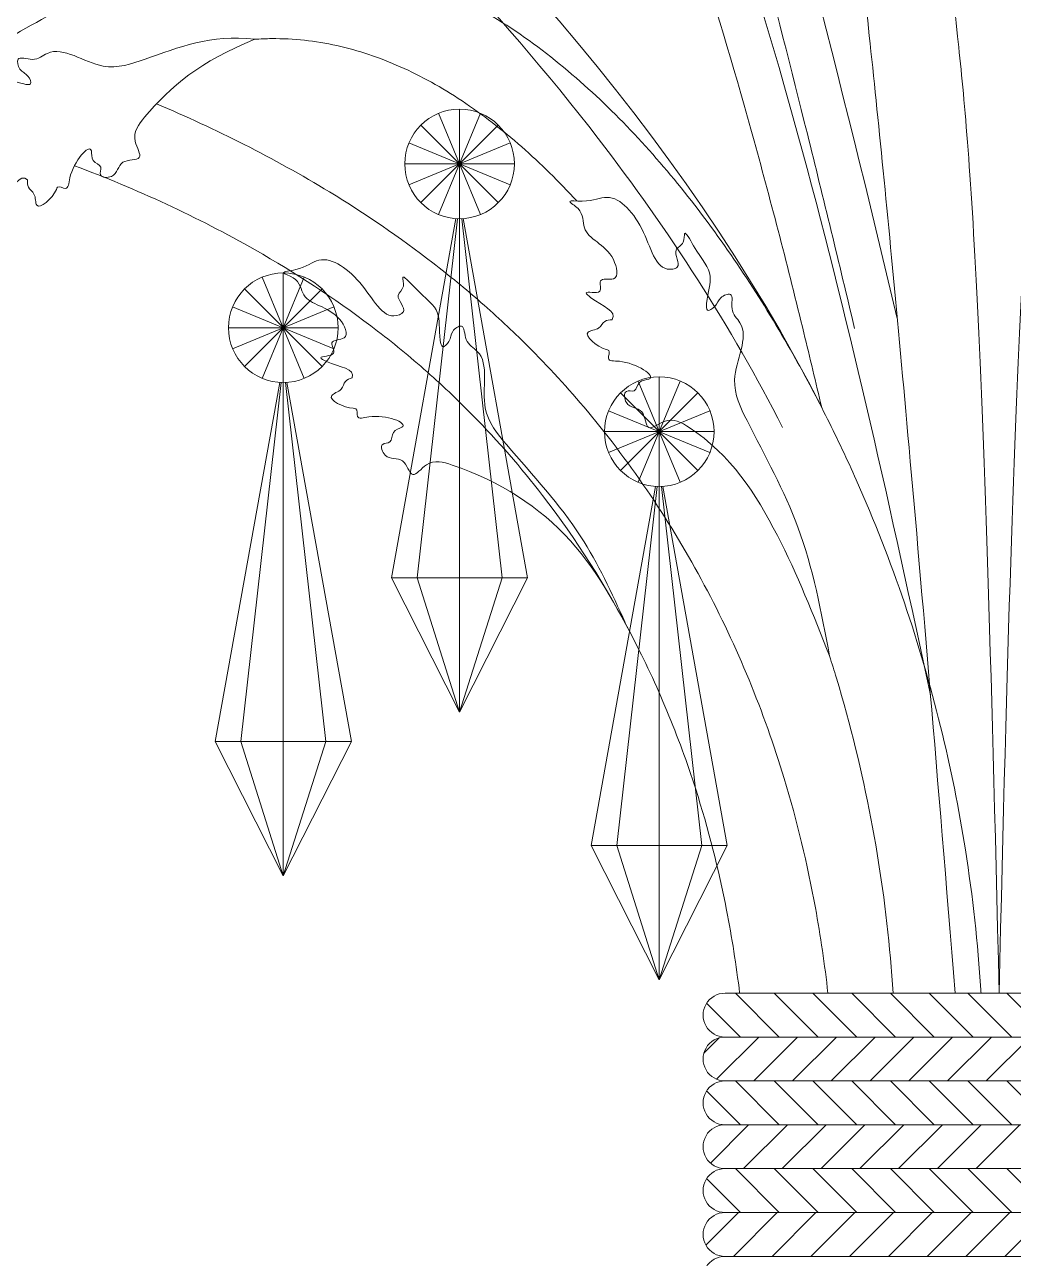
# Model space of a CAD drawing. Header units: inches. Extents: x 193287 to 241687, y 437648 to 550079.
# Drawn here: x 234413.7 to 234458.8, y 464684.5 to 464740.8 of the extents above; entities that cross this region are included whole.
import ezdxf

# ---------------------------------------------------------------- set-up
doc = ezdxf.new("R2010")
doc.units = ezdxf.units.IN
doc.header["$MEASUREMENT"] = 0
doc.linetypes.add('HIDDEN', pattern=[0.375, 0.25, -0.125])
doc.layers.add('CQ SPOT DETAIL DIMENSION', color=9, linetype='Continuous')
doc.layers.add('E-LITE-FIXT-NORM-CEILING', color=3, linetype='Continuous')
doc.layers.add('Glass', color=4, linetype='Continuous', lineweight=0)

# ---------------------------------------------------------------- blocks, each defined once
blk = doc.blocks.new('512')
at = {"layer": 'Glass', "color": 4, "lineweight": 0}
for p, q in [((34482.86290190172, 617.2642376616686), (34482.86290190172, 637.2642376616686)), ((34482.86290190172, 637.2642376616686), (34482.86290190172, 617.2642376616686)), ((34479.03606757807, 618.0254423365559), (34486.68973622537, 636.5030329867812)), ((34486.68973622537, 618.0254423365559), (34479.03606757806, 636.5030329867812)), ((34486.68973622537, 636.5030329867812), (34479.03606757807, 618.0254423365559)), ((34479.03606757807, 636.5030329867794), (34486.68973622537, 618.0254423365541)), ((34475.79183408985, 620.1931698498017), (34489.93396971358, 634.3353054735334)), ((34489.93396971358, 620.1931698498017), (34475.79183408985, 634.3353054735334)), ((34489.93396971359, 634.3353054735352), (34475.79183408985, 620.1931698498055)), ((34475.79183408985, 634.3353054735352), (34489.93396971358, 620.1931698498038)), ((34473.6241065766, 623.4374033380197), (34492.10169722683, 631.0910719853209)), ((34492.10169722683, 623.4374033380172), (34473.6241065766, 631.0910719853191)), ((34492.10169722683, 631.0910719853173), (34473.6241065766, 623.4374033380162)), ((34473.6241065766, 631.0910719853199), (34492.10169722683, 623.4374033380183)), ((34472.86290190172, 627.2642376616686), (34492.86290190172, 627.2642376616686)), ((34492.86290190172, 627.2642376616667), (34472.86290190172, 627.2642376616667)), ((34482.86290190162, 617.264237661765), (34482.86290190162, 527.264237661765)), ((34511.19220504395, 588.1435731837091), (34518.84587369127, 606.6211638339344)), ((34518.84587369125, 588.1435731837091), (34511.19220504395, 606.6211638339344)), ((34518.84587369127, 606.6211638339344), (34511.19220504395, 588.1435731837091)), ((34511.19220504395, 606.6211638339328), (34518.84587369125, 588.1435731837073)), ((34515.01903936759, 587.3823685088217), (34515.01903936759, 607.3823685088219)), ((34515.01903936759, 607.3823685088219), (34515.01903936759, 587.3823685088217)), ((34507.94797155573, 590.3113006969553), (34522.09010717947, 604.4534363206865)), ((34522.09010717947, 590.3113006969553), (34507.94797155574, 604.4534363206865)), ((34522.09010717947, 604.4534363206885), (34507.94797155574, 590.3113006969588)), ((34507.94797155574, 604.4534363206885), (34522.09010717947, 590.311300696957)), ((34505.78024404248, 593.5555341851731), (34524.25783469272, 601.2092028324741)), ((34524.25783469272, 593.5555341851705), (34505.78024404248, 601.2092028324722)), ((34524.25783469272, 601.2092028324705), (34505.78024404248, 593.5555341851696)), ((34505.78024404248, 601.2092028324732), (34524.25783469272, 593.5555341851713)), ((34505.01903936761, 597.3823685088217), (34525.01903936759, 597.3823685088217)), ((34525.01903936759, 597.38236850882), (34505.01903936761, 597.38236850882)), ((34442.61374013049, 569.1854776698193), (34450.2674087778, 587.6630683200448)), ((34450.26740877779, 569.1854776698193), (34442.61374013049, 587.6630683200448)), ((34450.2674087778, 587.6630683200448), (34442.61374013049, 569.1854776698193)), ((34442.61374013049, 587.6630683200427), (34450.26740877779, 569.1854776698173)), ((34446.44057445414, 568.4242729949319), (34446.44057445414, 588.4242729949319)), ((34446.44057445414, 588.4242729949319), (34446.44057445414, 568.4242729949319)), ((34515.0190393675, 587.3823685089183), (34515.0190393675, 497.3823685089183)), ((34439.36950664228, 571.3532051830653), (34453.51164226602, 585.4953408067968)), ((34453.51164226602, 571.3532051830653), (34439.36950664228, 585.4953408067968)), ((34453.51164226602, 585.4953408067983), (34439.36950664228, 571.3532051830688)), ((34439.36950664228, 585.4953408067983), (34453.51164226602, 571.3532051830671)), ((34437.20177912903, 574.5974386712833), (34455.67936977926, 582.2511073185842)), ((34455.67936977926, 574.5974386712805), (34437.20177912903, 582.2511073185824)), ((34455.67936977926, 582.2511073185806), (34437.20177912903, 574.5974386712796)), ((34437.20177912903, 582.2511073185832), (34455.67936977926, 574.5974386712817)), ((34436.44057445415, 578.4242729949319), (34456.44057445414, 578.4242729949319)), ((34456.44057445414, 578.4242729949299), (34436.44057445415, 578.4242729949299)), ((34446.44057445403, 568.4242729950282), (34446.44057445403, 478.4242729950283))]:
    blk.add_line(p, q, dxfattribs=at)
at = {"layer": 'Glass', "lineweight": 0}
for p, q in [((34334.43427590316, 476.0069884256791), (34384.43427590316, 476.0069884256791)), ((34375.04794267927, 468.0069884256726), (34383.04794267927, 476.0069884256764)), ((34382.11901049115, 468.0069884256798), (34390.11901049114, 476.0069884256764)), ((34434.43427590315, 476.0069884256791), (34384.43427590316, 476.0069884256791)), ((34389.19007830301, 468.0069884256798), (34397.19007830301, 476.0069884256835)), ((34396.26114611488, 468.0069884256726), (34404.26114611488, 476.0069884256764)), ((34403.33221392674, 468.0069884256764), (34411.33221392674, 476.0069884256764)), ((34410.40328173861, 468.0069884256764), (34418.4032817386, 476.0069884256835)), ((34417.47434955047, 468.0069884256726), (34425.47434955047, 476.0069884256764)), ((34424.54541736233, 468.0069884256764), (34432.54541736233, 476.0069884256764)), ((34431.61648517419, 468.0069884256764), (34437.79135149113, 474.1818547426145)), ((34334.43427590316, 468.006988425679), (34384.43427590316, 468.006988425679)), ((34384.43427590316, 468.006988425679), (34334.43427590316, 468.006988425679)), ((34386.77392368177, 460.0069884256726), (34378.77392368177, 468.006988425669)), ((34434.43427590315, 468.006988425679), (34384.43427590316, 468.006988425679)), ((34384.43427590316, 468.006988425679), (34434.43427590317, 468.006988425679)), ((34393.84499149364, 460.0069884256726), (34385.84499149364, 468.006988425669)), ((34400.9160593055, 460.0069884256726), (34392.9160593055, 468.006988425669)), ((34407.98712711736, 460.0069884256764), (34399.98712711737, 468.006988425669)), ((34415.05819492924, 460.0069884256797), (34407.05819492923, 468.006988425669)), ((34422.12926274109, 460.0069884256797), (34414.1292627411, 468.006988425669)), ((34429.20033055297, 460.0069884256764), (34421.20033055297, 468.006988425669)), ((34435.9663577841, 460.3120290064024), (34428.27139836483, 468.006988425669)), ((34438.29457766049, 465.0548769418846), (34435.48216441936, 467.8672901830021)), ((34384.43427590316, 460.0069884256789), (34334.43427590316, 460.0069884256789)), ((34334.43427590316, 460.0069884256789), (34384.43427590316, 460.0069884256789)), ((34375.04794267927, 452.0069884256725), (34383.04794267927, 460.0069884256764)), ((34382.11901049114, 452.0069884256764), (34390.11901049114, 460.0069884256764)), ((34384.43427590316, 460.0069884256789), (34434.43427590317, 460.0069884256789)), ((34434.43427590315, 460.0069884256789), (34384.43427590316, 460.0069884256789)), ((34389.190078303, 452.0069884256764), (34397.19007830301, 460.0069884256764)), ((34396.26114611488, 452.0069884256725), (34404.26114611488, 460.0069884256764)), ((34403.33221392673, 452.0069884256691), (34411.33221392673, 460.0069884256726)), ((34410.4032817386, 452.0069884256725), (34418.4032817386, 460.0069884256764)), ((34417.47434955047, 452.0069884256725), (34425.47434955047, 460.0069884256764)), ((34424.54541736233, 452.0069884256691), (34432.54541736233, 460.0069884256726)), ((34431.61648517419, 452.0069884256725), (34437.79135149113, 458.1818547426145)), ((34384.43427590316, 452.006988425679), (34334.43427590316, 452.006988425679)), ((34334.43427590316, 452.006988425679), (34384.43427590316, 452.006988425679)), ((34388.63178805804, 444.0069884256725), (34380.63178805804, 452.0069884256725)), ((34384.43427590316, 452.006988425679), (34434.43427590317, 452.006988425679)), ((34434.43427590315, 452.006988425679), (34384.43427590316, 452.006988425679)), ((34395.7028558699, 444.0069884256764), (34387.7028558699, 452.0069884256725)), ((34402.77392368177, 444.0069884256725), (34394.77392368177, 452.0069884256764)), ((34409.84499149364, 444.0069884256764), (34401.84499149364, 452.0069884256725)), ((34416.9160593055, 444.0069884256764), (34408.9160593055, 452.0069884256764)), ((34423.98712711736, 444.0069884256797), (34415.98712711736, 452.0069884256764)), ((34431.05819492922, 444.0069884256764), (34423.05819492923, 452.0069884256725)), ((34437.10608193633, 445.0301692304408), (34430.12926274109, 452.0069884256764)), ((34384.43427590316, 444.006988425679), (34334.43427590316, 444.006988425679)), ((34334.43427590316, 444.006988425679), (34384.43427590316, 444.006988425679)), ((34375.04794267927, 436.0069884256725), (34383.04794267927, 444.0069884256764)), ((34382.11901049115, 436.00698842568), (34390.11901049114, 444.0069884256764)), ((34384.43427590316, 444.006988425679), (34434.43427590317, 444.006988425679)), ((34434.43427590315, 444.006988425679), (34384.43427590316, 444.006988425679)), ((34389.19007830301, 436.00698842568), (34397.19007830301, 444.0069884256836)), ((34396.26114611488, 436.0069884256725), (34404.26114611488, 444.0069884256764)), ((34403.33221392674, 436.0069884256764), (34411.33221392674, 444.0069884256764)), ((34410.40328173861, 436.0069884256764), (34418.4032817386, 444.0069884256836)), ((34417.47434955047, 436.0069884256725), (34425.47434955047, 444.0069884256764)), ((34424.54541736233, 436.0069884256764), (34432.54541736233, 444.0069884256764)), ((34431.61648517419, 436.0069884256764), (34437.79135149113, 442.1818547426146)), ((34384.43427590316, 436.006988425679), (34334.43427590316, 436.006988425679)), ((34334.43427590316, 436.006988425679), (34384.43427590316, 436.006988425679)), ((34383.41858462244, 428.0069884256725), (34375.41858462244, 436.0069884256764)), ((34390.4896524343, 428.00698842568), (34382.48965243431, 436.0069884256725)), ((34384.43427590316, 436.006988425679), (34434.43427590317, 436.006988425679)), ((34434.43427590315, 436.006988425679), (34384.43427590316, 436.006988425679)), ((34397.56072024617, 428.0069884256725), (34389.56072024617, 436.0069884256725)), ((34404.63178805803, 428.0069884256725), (34396.63178805803, 436.0069884256764)), ((34411.70285586991, 428.0069884256764), (34403.7028558699, 436.0069884256725)), ((34418.77392368177, 428.0069884256764), (34410.77392368177, 436.0069884256725)), ((34425.84499149364, 428.00698842568), (34417.84499149364, 436.0069884256764)), ((34432.91605930549, 428.0069884256764), (34424.9160593055, 436.0069884256725)), ((34437.93047416191, 430.0636413811325), (34431.98712711736, 436.0069884256725)), ((34384.43427590316, 428.006988425679), (34334.43427590316, 428.006988425679)), ((34334.43427590316, 428.006988425679), (34384.43427590316, 428.006988425679)), ((34384.43427590316, 428.006988425679), (34434.43427590317, 428.006988425679)), ((34434.43427590315, 428.006988425679), (34384.43427590316, 428.006988425679))]:
    blk.add_line(p, q, dxfattribs=at)
at = {"layer": 'Glass', "color": 4, "lineweight": 0}
for points in [[(34482.86290190162, 527.264237661765), (34470.45010135965, 551.7835013765789), (34482.20602945867, 617.2858350543456)], [(34475.11289500017, 551.7835013765789), (34482.47570488277, 617.2717365499011)], [(34482.86290190162, 527.264237661765), (34495.27570244358, 551.7835013765789), (34483.51977434456, 617.2858350543456)], [(34490.61290880306, 551.7835013765789), (34483.25009892046, 617.2717365499011)], [(34515.0190393675, 497.3823685089183), (34502.60623882554, 521.9016322237321), (34514.36216692457, 587.4039659014989)], [(34507.26903246605, 521.9016322237321), (34514.63184234865, 587.3898673970542)], [(34515.0190393675, 497.3823685089183), (34527.43183990946, 521.9016322237321), (34515.67591181045, 587.4039659014989)], [(34522.76904626895, 521.9016322237321), (34515.40623638635, 587.3898673970542)], [(34446.44057445403, 478.4242729950283), (34434.02777391208, 502.9435367098422), (34445.7837020111, 568.4458703876089)], [(34438.69056755258, 502.9435367098422), (34446.05337743519, 568.4317718831644)], [(34446.44057445403, 478.4242729950283), (34458.85337499601, 502.9435367098422), (34447.09744689699, 568.4458703876089)], [(34454.19058135549, 502.9435367098422), (34446.82777147288, 568.4317718831644)], [(34482.86290190162, 551.7835013765789), (34470.45010135965, 551.7835013765789), (34475.11289500017, 551.7835013765789), (34482.86290190162, 527.264237661765)], [(34482.86290190162, 551.7835013765789), (34495.27570244358, 551.7835013765789), (34490.61290880306, 551.7835013765789), (34482.86290190162, 527.264237661765)], [(34515.0190393675, 521.9016322237321), (34502.60623882554, 521.9016322237321), (34507.26903246605, 521.9016322237321), (34515.0190393675, 497.3823685089183)], [(34515.0190393675, 521.9016322237321), (34527.43183990946, 521.9016322237321), (34522.76904626895, 521.9016322237321), (34515.0190393675, 497.3823685089183)], [(34446.44057445403, 502.9435367098422), (34434.02777391208, 502.9435367098422), (34438.69056755258, 502.9435367098422), (34446.44057445403, 478.4242729950283)], [(34446.44057445403, 502.9435367098422), (34458.85337499601, 502.9435367098422), (34454.19058135549, 502.9435367098422), (34446.44057445403, 478.4242729950283)]]:
    blk.add_lwpolyline(points, dxfattribs=at)
for centre in [(34482.86290190172, 627.2642376616686), (34515.01903936759, 597.3823685088217), (34446.44057445414, 578.4242729949319)]:
    blk.add_circle(centre, 10, dxfattribs=at)
at = {"layer": 'Glass', "lineweight": 0}
for centre in [(34434.43427590317, 472.006988425679), (34434.43427590317, 464.006988425679), (34434.43427590317, 456.0069884256789), (34434.43427590317, 448.006988425679), (34434.43427590317, 440.006988425679), (34434.43427590317, 432.006988425679), (34434.43427590317, 424.006988425679)]:
    blk.add_arc(centre, 4, 269.9999999997916, 90.00000000020843, dxfattribs=at)
for points, knots in [([(34403.00427340468, 599.0931664303325), (34423.74708242371, 685.948256468997), (34450.36226594991, 787.1368894900943), (34498.09732017864, 876.3415568627478), (34505.92151168259, 889.5111523289733)], [26.46081801202032, 26.46081801202032, 26.46081801202032, 26.46081801202032, 289.4205913356998, 336.2672017140671, 336.2672017140671, 336.2672017140671, 336.2672017140671]), ([(34410.7854490425, 597.2348592185499), (34413.61967655496, 609.102445983627), (34416.4865347384, 620.9438738757799), (34425.28695023074, 656.3305752358157), (34431.42053754426, 679.7382485564068), (34445.24073508627, 727.5323669024965), (34453.00741652951, 751.8676822200806), (34467.29529048272, 790.8208389226947), (34473.25872765707, 805.7840904272508), (34484.67081214701, 831.8038638578972), (34489.92889882077, 842.9781447261539), (34500.70772763549, 864.1754520287348), (34506.18835517889, 874.2240682183846), (34512.00416378572, 884.082012049169)], [26.46081801202035, 26.46081801202035, 26.46081801202035, 26.46081801202035, 62.43941219995435, 62.43941219995435, 134.3966005758223, 134.3966005758223, 211.5361608396237, 211.5361608396237, 260.9148296463263, 260.9148296463263, 299.0935090706694, 299.0935090706694, 334.6510501004488, 334.6510501004488, 334.6510501004488, 334.6510501004488]), ([(34334.04470370348, 853.3271426840938), (34335.45167614917, 850.7108823827119), (34336.81058136649, 848.0455386509165), (34339.48714412857, 842.5002913683737), (34340.79840326696, 839.6160042707498), (34343.29329776379, 833.7899204133329), (34344.47888965498, 830.8459330106116), (34347.86397732777, 821.9334548082518), (34349.89184659906, 815.8845243882788), (34356.23267941205, 794.7261413661008), (34359.58110894902, 779.2364570237248), (34364.99236697055, 748.2480717432773), (34367.05440240527, 732.7477317557012), (34369.29314254177, 715.0715794407142), (34369.62145924105, 712.4572832980703), (34370.27392072681, 707.2473489049571), (34370.59786463222, 704.6488896038701), (34371.56631923493, 696.8240339270241), (34372.20745675763, 691.5681225852112), (34374.14498837982, 675.2922613178642), (34375.45540037427, 663.7647002215681), (34379.05927854038, 629.7443074063212), (34381.48785164493, 604.7459957175706), (34384.43427590319, 476.0069884256791)], [383.4394034126029, 383.4394034126029, 383.4394034126029, 383.4394034126029, 391.5897419154758, 391.5897419154758, 400.1482204545708, 400.1482204545708, 408.7066989936658, 408.7066989936658, 425.823656071856, 425.823656071856, 467.839648628424, 467.839648628424, 509.8556411849921, 509.8556411849921, 517.2027953591813, 517.2027953591813, 524.5499495333705, 524.5499495333705, 539.2442578817488, 539.2442578817488, 568.6328745785053, 568.6328745785053, 614.7361696399307, 614.7361696399307, 614.7361696399307, 614.7361696399307]), ([(34434.82384810291, 853.3271426840938), (34433.41687565721, 850.7108823827119), (34432.05797043988, 848.0455386509165), (34429.3814076778, 842.5002913683737), (34428.07014853942, 839.6160042707498), (34425.5752540426, 833.7899204133329), (34424.3896621514, 830.8459330106116), (34421.0045744786, 821.9334548082518), (34418.9767052073, 815.8845243882788), (34412.63587239432, 794.7261413661008), (34409.28744285735, 779.2364570237248), (34403.87618483583, 748.2480717432773), (34401.8141494011, 732.7477317557012), (34399.5754092646, 715.0715794407142), (34399.24709256532, 712.4572832980703), (34398.59463107956, 707.2473489049571), (34398.27068717415, 704.6488896038701), (34397.30223257143, 696.8240339270241), (34396.66109504875, 691.5681225852112), (34394.72356342655, 675.2922613178642), (34393.41315143211, 663.7647002215681), (34389.80927326599, 629.7443074063223), (34387.38070016143, 604.7459957175706), (34384.43427590319, 476.0069884256791)], [383.4394034126029, 383.4394034126029, 383.4394034126029, 383.4394034126029, 391.5897419154758, 391.5897419154758, 400.1482204545708, 400.1482204545708, 408.7066989936658, 408.7066989936658, 425.823656071856, 425.823656071856, 467.839648628424, 467.839648628424, 509.8556411849921, 509.8556411849921, 517.2027953591813, 517.2027953591813, 524.5499495333705, 524.5499495333705, 539.2442578817488, 539.2442578817488, 568.6328745785053, 568.6328745785053, 614.7361696399305, 614.7361696399305, 614.7361696399305, 614.7361696399305]), ([(34453.22736028924, 853.3271426840938), (34452.42224450059, 851.9892787023064), (34451.62893092107, 850.6303346668836), (34448.79756169566, 845.6296915071234), (34446.83765957088, 841.8768704553461), (34442.51670417398, 832.8782390039659), (34440.2569352883, 827.5663295580717), (34436.12158335665, 816.6663463765598), (34434.24558267567, 811.0813880940103), (34428.26373674347, 791.1811104998068), (34425.02633164535, 776.3120965493326), (34419.75281539433, 746.1969308965507), (34417.71591041826, 730.9524231986612), (34415.43227327107, 712.9342532918399), (34415.05128205331, 709.8987621248178), (34414.29521386115, 703.8543460330219), (34413.9203762151, 700.840579767212), (34412.79983388574, 691.7466529777557), (34412.05810330458, 685.6139111985785), (34409.80347410436, 666.3786259392908), (34408.26093201288, 652.4377853667227), (34404.85700387267, 618.9844567855488), (34402.99573924646, 599.4724266650683), (34398.4614523789, 548.6923039817801), (34395.71789581375, 516.2951474657237), (34392.46037323469, 476.0069884256772)], [374.6839230207241, 374.6839230207241, 374.6839230207241, 374.6839230207241, 379.4464449813419, 379.4464449813419, 391.9701343549663, 391.9701343549663, 408.7866363103057, 408.7866363103057, 425.6031382656455, 425.6031382656455, 467.5937471446301, 467.5937471446301, 509.584356023615, 509.584356023615, 518.1336832669107, 518.1336832669107, 526.6830105102066, 526.6830105102066, 543.7816649967982, 543.7816649967982, 577.9789739699814, 577.9789739699814, 612.1762829431646, 612.1762829431646, 650.4770473921212, 650.4770473921212, 650.4770473921212, 650.4770473921212]), ([(34533.71131402175, 762.9789559693163), (34535.65239732631, 757.594922823936), (34544.29743358053, 751.869604080578), (34563.97302777239, 755.6669769346036), (34575.2439743302, 771.7497996200827), (34575.57622257312, 797.6815311168183), (34552.10813185614, 816.0064903834192), (34520.98948603348, 813.9843714171247), (34481.93711117951, 785.7003486828808), (34432.08036437368, 689.5303649608658), (34411.24625522033, 596.8026218980357), (34396.94947354423, 530.4268654986327)], [445.8472463346648, 445.8472463346648, 445.8472463346648, 445.8472463346648, 460.0936663669342, 474.3673383454505, 495.875307046183, 515.1046363875654, 545.5253694409239, 572.1865819206528, 603.8032632246454, 685.281331460773, 888.8940730016423, 888.8940730016423, 888.8940730016423, 888.8940730016423]), ([(34416.80543391143, 582.8257486486838), (34417.87232683314, 587.3782684426316), (34418.95667608686, 591.9239700835577), (34422.91703749194, 608.1786563827773), (34425.91363066955, 619.8434347290647), (34435.52510546515, 654.6319254246728), (34442.76181133289, 677.5490106775912), (34453.68084588389, 706.1857795456418), (34456.11439423746, 712.2771961098011), (34460.28844341116, 722.2206545927666), (34461.96250005197, 726.0958943212544), (34465.407301327, 733.7636999256281), (34467.18138848263, 737.5586528127524), (34472.71192074929, 748.7659263375052), (34476.67707778299, 755.9997123896927), (34485.43347698598, 769.6811116139908), (34490.22333788412, 776.1277378251442), (34497.76757748911, 784.493477916988), (34500.06802542765, 786.8506103940738), (34505.59428025288, 792.0418380496782), (34508.85098735754, 794.7672093503198), (34515.59196065813, 799.4929923720754), (34519.07303365084, 801.4918165189772), (34524.35834607695, 803.7313348571178), (34526.08435558349, 804.3442877361623), (34529.6030781961, 805.3403354808908), (34531.39167544316, 805.7227350228287), (34535.94600317956, 806.3713191120622), (34538.71899880867, 806.4645532423558), (34543.01985366402, 806.0911877781563), (34544.58316527793, 805.8430312783629), (34547.12999649311, 805.2383426236419), (34548.12608104933, 804.9488341857711), (34550.10952406087, 804.2608305181174), (34551.09409271883, 803.8633864493067), (34554.13706357509, 802.4549879490132), (34556.12278466438, 801.263774275354), (34559.68633835355, 798.5426631490635), (34561.26261749554, 797.0140236805846), (34563.55788951788, 794.1297289398891), (34564.39026051843, 792.8127074775247), (34565.26190983657, 790.9928098440158), (34565.46533704208, 790.5165675257588), (34565.87774850826, 789.4194638706331), (34566.07673146415, 788.7823854553253), (34566.41113839038, 787.4613378836711), (34566.54576952949, 786.7794567541494), (34566.84871102582, 784.6829631970758), (34566.91535798787, 783.216973043769), (34566.77348155884, 780.2402108237656), (34566.56493426576, 778.7299845044597), (34565.98047262662, 776.1665478280103), (34565.66442356171, 775.0975329995163), (34564.6885588474, 772.4389051973276), (34563.93386571919, 770.9158326934213), (34562.15417413645, 768.1816835174068), (34561.1315931639, 766.9706395892172), (34559.27876787455, 765.2978596285303), (34558.53156373299, 764.728305189411), (34557.08704577091, 763.8163284251559), (34556.41315418109, 763.4525555981128), (34554.95903448216, 762.7964281994482), (34554.18418986692, 762.5072677125563), (34552.24445079228, 761.929360689277), (34551.05894017241, 761.6988076524502), (34548.78547596029, 761.4929275457325), (34547.69922817226, 761.5182023078014), (34545.78464716328, 761.7900352201123), (34544.95491721882, 762.0351210838825), (34543.81471173115, 762.5556348333438), (34543.42245821806, 762.7931852456703), (34542.7371693789, 763.3216484468611), (34542.44227210049, 763.6117022806493), (34541.89972740134, 764.3042292851251), (34541.65016606463, 764.7085300560318), (34541.35874250146, 765.3721920842992), (34541.296687184, 765.5270785324537), (34541.23715119116, 765.6922150611625)], [55.54187756550994, 55.54187756550994, 55.54187756550994, 55.54187756550994, 69.63484942207275, 69.63484942207275, 106.0226687488326, 106.0226687488326, 178.7983074023523, 178.7983074023523, 198.5826761129298, 198.5826761129298, 211.2640393980994, 211.2640393980994, 223.9454026832691, 223.9454026832691, 249.3081292536084, 249.3081292536084, 274.6708558239477, 274.6708558239477, 285.1543286286179, 285.1543286286179, 298.7648879369552, 298.7648879369552, 312.3754472452926, 312.3754472452926, 318.8547764538347, 318.8547764538347, 325.3341056623769, 325.3341056623769, 335.2930945038583, 335.2930945038583, 341.080330739814, 341.080330739814, 344.8764629796881, 344.8764629796881, 348.6725952195623, 348.6725952195623, 356.8471811264032, 356.8471811264032, 365.0217670332438, 365.0217670332438, 371.3781464914932, 371.3781464914932, 373.6057699322913, 373.6057699322913, 376.4692426346959, 376.4692426346959, 379.3327153371008, 379.3327153371008, 385.0596607419102, 385.0596607419102, 390.7866061467196, 390.7866061467196, 394.9739703831302, 394.9739703831302, 401.6706985017356, 401.6706985017356, 408.3674266203408, 408.3674266203408, 412.4181033404546, 412.4181033404546, 415.6373708248796, 415.6373708248796, 418.8566383093047, 418.8566383093047, 423.5017475207733, 423.5017475207733, 428.1468567322421, 428.1468567322421, 432.7919659437108, 432.7919659437108, 435.9168799161379, 435.9168799161379, 439.041793888565, 439.041793888565, 442.1667078609921, 442.1667078609921, 443.0468266669773, 443.0468266669773, 443.0468266669773, 443.0468266669773]), ([(34671.70475457232, 804.9398612869528), (34666.06457345112, 802.5869778037659), (34587.41944989919, 767.153156973578), (34467.60749973601, 682.7130161231171), (34416.80543391143, 582.8257486486838)], [634.2147022965343, 634.2147022965343, 634.2147022965343, 634.2147022965343, 650.4257267839843, 854.0384683248534, 854.0384683248534, 854.0384683248534, 854.0384683248534]), ([(34423.93617084194, 579.1990985652328), (34433.23845919374, 597.4893029031717), (34444.65633832872, 615.1107471925834), (34475.91715381107, 655.7143808307392), (34497.28539655304, 677.8475869803688), (34542.46152204048, 717.8315473669372), (34566.26774918118, 735.6834436465313), (34601.49898630145, 758.9110230621001), (34613.37857906666, 766.1611626066106), (34636.27683794331, 779.1579240563678), (34647.29596546523, 784.9046143299303), (34661.29829621298, 791.6016122859055), (34664.88647889274, 793.2572019027492), (34669.50635963252, 795.3006189766465), (34670.60928817782, 795.7815869605338), (34671.70475457233, 796.2522493347415)], [0, 0, 0, 0, 38.31587406080621, 38.31587406080621, 92.67818285295004, 92.67818285295004, 147.0404916450938, 147.0404916450938, 175.2922205769156, 175.2922205769156, 203.5439495087373, 203.5439495087373, 213.623420213918, 213.623420213918, 216.8144028602508, 216.8144028602508, 216.8144028602508, 216.8144028602508]), ([(34676.20475499721, 743.1323984549091), (34676.20725298955, 735.4678101255995), (34676.38942213852, 727.4310373980105), (34676.6299338034, 710.8681670798869), (34676.68874319671, 702.3431676204291), (34676.22395634917, 685.1036259287976), (34675.7001965124, 676.3899411238973), (34674.22135538348, 664.021112038964), (34673.68276105764, 660.3151759028732), (34672.50448975994, 653.6341948931631), (34671.90213057808, 650.6511135107303), (34670.07495825215, 642.7487345999006), (34668.70324865024, 637.8734808988172), (34665.53656602616, 628.7143257923581), (34663.73916816101, 624.4304374691502), (34660.46549133176, 618.1659026503147), (34659.07855371548, 615.8921409189306), (34656.23444836834, 611.9656667892759), (34654.77773102257, 610.3159474834629), (34652.37043132202, 608.131092908613), (34651.40722196015, 607.4078394327307), (34649.89831731022, 606.4884482043053), (34649.33470354127, 606.1960491232247), (34648.22745377092, 605.715493517142), (34647.68986813572, 605.5283966265351), (34646.55926306614, 605.2266438944216), (34645.97009392528, 605.1137411840872), (34644.34804576138, 604.9203633493316), (34643.25889376064, 604.9003020292893), (34640.86553105849, 605.0890993373114), (34639.56265657976, 605.2989753466453), (34636.76200445998, 605.9671354046022), (34635.26512667027, 606.4252576153876), (34630.72875472308, 608.0901306586858), (34627.48962709289, 609.6029816154922), (34620.62942822002, 613.3136262684029), (34617.00752931616, 615.5087586339478), (34609.49118244183, 620.3622932439566), (34605.59590288352, 623.0201524085378), (34597.60327951078, 628.5768813985951), (34593.50559870599, 631.4756933887029), (34584.46108142273, 637.7816713805641), (34579.48472830488, 641.1925593571295), (34569.39197593582, 647.7023163836637), (34564.27548643056, 650.8047593947157), (34553.93108018502, 656.3934596446697), (34548.70317766276, 658.8812030003382), (34540.99582433612, 661.8105171334319), (34538.56270218587, 662.6298302446303), (34534.5299850087, 663.7823632188465), (34532.93680072494, 664.1854119032521), (34529.74512436442, 664.8774276674857), (34528.15325216699, 665.1653807891744), (34523.39386897246, 665.8584724207129), (34520.24260221332, 666.0925712722427), (34511.85556719332, 666.14160454599), (34506.68480017447, 665.5544109830607), (34496.63861577567, 663.3080970978452), (34491.76329203167, 661.6507159327127), (34482.34958412391, 657.4493843530737), (34477.81014481356, 654.9060277472908), (34469.07017361849, 649.0972823927559), (34464.86894991025, 645.8316798042622), (34453.05807784276, 635.4226361852197), (34445.89515384196, 627.4922026776958), (34432.79677402328, 610.3609165830829), (34426.86239659161, 601.1575979699082), (34419.53634429495, 588.0932937337673), (34417.59166658836, 584.4191146686835), (34413.90049673, 577.0455686522528), (34412.15300279488, 573.3428171122478), (34407.19769818396, 562.1970221980426), (34404.27709220935, 554.716463132373), (34396.60616173768, 532.2071384724104), (34392.94687856179, 517.1112282945896), (34389.23303163947, 493.5795218587027), (34388.30580673931, 485.0595716865837), (34387.75979905908, 476.4151395963445), (34387.74713517158, 476.2110404440718), (34387.73470142265, 476.0069884256798)], [12.06606350900529, 12.06606350900529, 12.06606350900529, 12.06606350900529, 34.97580336496523, 34.97580336496523, 57.88554322092517, 57.88554322092517, 80.79528307688508, 80.79528307688508, 90.6395187735142, 90.6395187735142, 98.65616043630749, 98.65616043630749, 112.0344596911993, 112.0344596911993, 125.4127589460911, 125.4127589460911, 134.3892997291058, 134.3892997291058, 143.3658405121204, 143.3658405121204, 149.5001719317774, 149.5001719317774, 153.2690933237766, 153.2690933237766, 157.0196932837996, 157.0196932837996, 160.7702932438227, 160.7702932438227, 166.7676449979922, 166.7676449979922, 172.7649967521618, 172.7649967521618, 178.7623485063313, 178.7623485063313, 190.0123815384031, 190.0123815384031, 201.2624145704749, 201.2624145704749, 212.5124476025467, 212.5124476025467, 223.7624806346185, 223.7624806346185, 236.8906537998399, 236.8906537998399, 250.0188269650613, 250.0188269650613, 263.1470001302826, 263.1470001302826, 269.1574436480404, 269.1574436480404, 273.0540899991106, 273.0540899991106, 276.9507363501808, 276.9507363501808, 284.7440290523212, 284.7440290523212, 297.9187378188878, 297.9187378188878, 311.0934465854546, 311.0934465854546, 324.2681553520213, 324.2681553520213, 337.442864118588, 337.442864118588, 362.8287771562315, 362.8287771562315, 388.2146901938749, 388.2146901938749, 398.0313884701161, 398.0313884701161, 407.8480867463571, 407.8480867463571, 427.4814832988396, 427.4814832988396, 466.7482764038044, 466.7482764038044, 489.2014170679657, 489.2014170679657, 489.7444926118721, 489.7444926118721, 489.7444926118721, 489.7444926118721]), ([(34520.23484261447, 649.9931773834147), (34528.31377449007, 650.8924925571797), (34536.54268889788, 647.5543307354374), (34548.66938375805, 643.4841692570287), (34556.15795805846, 649.6162473062459), (34560.36213537945, 645.6812331622523), (34563.97371537536, 647.28086753753), (34563.20920591526, 644.1189974095496), (34561.66406337352, 643.7211784913006), (34560.62544873985, 641.5001894331173), (34564.07000950496, 642.1487595911558), (34567.72546671025, 644.0680941635393), (34570.84151735207, 641.6252588790547), (34576.74317289861, 639.4213041421963), (34573.48242804329, 639.3686331782873), (34573.02881305795, 636.5292716193899), (34569.67146860569, 638.398478342721), (34568.82182679517, 633.5613744157553), (34577.55650939796, 632.901318194471), (34585.11018115027, 627.7700864326567), (34583.30378273653, 623.2080191844024), (34584.53986273898, 618.5215640974266), (34582.06147020836, 621.9558494698167), (34577.17525516045, 620.5514094766031), (34575.21423834703, 626.2142586332875), (34568.00704826986, 626.7678003490646), (34569.91901810216, 622.5266807363614), (34566.03284976814, 623.6395400784412), (34567.85647788979, 619.5251193678805), (34564.58529442646, 622.3216653610789), (34563.0716295926, 625.5962633322367), (34561.67104579574, 624.377891725321), (34561.66913232227, 624.3762271896074)], [20.27810643982671, 20.27810643982671, 20.27810643982671, 20.27810643982671, 39.16376194624108, 46.94737714363432, 57.38452382404772, 60.32936589891867, 62.95094716469892, 64.80162813268257, 66.74522142305065, 68.24084637967601, 69.49968425224017, 74.48315717013216, 80.79281758580454, 83.57536404684356, 85.17414353576086, 87.0950688187178, 90.23265253106207, 91.12502545729271, 99.68435633555237, 108.8898158092483, 113.4623458236087, 115.7340487631701, 117.7075574678005, 121.3702516288513, 129.2147516930437, 132.7301569776486, 135.1252826438287, 136.9970900583744, 139.4838538943709, 140.7278860467646, 146.2856966392129, 146.2933000915285, 146.2933000915285, 146.2933000915285, 146.2933000915285]), ([(34520.23484261487, 649.9931773833893), (34519.19838158172, 650.0634427134207), (34518.16752300873, 650.1021334880114), (34513.11713228634, 650.1423880267121), (34509.16706447143, 649.7059630793601), (34501.35892795039, 647.9766129988767), (34497.50074527542, 646.6819465324268), (34489.87513745577, 643.2948791333329), (34486.10876466127, 641.2018732158948), (34478.7054457713, 636.2974975476473), (34475.06919622507, 633.4863377272668), (34468.0875622317, 627.3488793229197), (34464.73743146857, 624.0414699639358), (34461.48966860848, 620.5000817886548)], [281.266745570371, 281.266745570371, 281.266745570371, 281.266745570371, 284.6242166882148, 284.6242166882148, 297.7951110679723, 297.7951110679723, 310.9660054477298, 310.9660054477298, 324.1368998274873, 324.1368998274873, 337.3077942072448, 337.3077942072448, 350.057402122237, 350.057402122237, 350.057402122237, 350.057402122237]), ([(34561.66913232227, 624.3762271896074), (34561.69105823569, 623.8870664964697), (34561.73881831037, 622.8215532485073), (34560.08000603804, 621.884144867864), (34560.47310802502, 617.949422089222), (34556.88162617025, 621.1871539185768), (34556.12370230076, 623.4357758825599), (34554.17061886581, 622.1011171166273), (34554.2441195916, 626.5772676436887), (34549.55175692714, 632.0940988284299), (34550.17108393036, 627.5178931265352), (34547.7946875038, 627.0643206330377), (34548.94394469662, 624.7459628213172), (34545.22784925313, 624.5870946936584), (34545.20827803808, 628.3510487285303), (34540.00795194556, 627.647328708651), (34543.12451382543, 632.24131902934), (34536.82754786486, 640.4376580655471), (34530.15122027133, 645.925943222125), (34520.23484261447, 649.9931773834147)], [0, 0, 0, 0, 1.367131047763244, 2.977950320857781, 5.071571829587876, 9.646861753815674, 10.1356297231957, 11.56233846800583, 13.65702600174249, 19.94489674793412, 21.71954324523456, 23.57337140023498, 24.96731872104973, 26.99536269963882, 30.31066505326361, 33.42098235045862, 36.46944481688546, 41.18007292059129, 61.90101972060296, 61.90101972060296, 61.90101972060296, 61.90101972060296]), ([(34415.65985164607, 476.0069884256798), (34416.24694825311, 481.2220344971938), (34417.0070757427, 486.4168058389167), (34419.40336547163, 499.5471292071687), (34421.2912450757, 507.4355080960503), (34425.4931454616, 521.2768641072918), (34427.63182638154, 527.2835614929488), (34432.49190534825, 539.0573625621555), (34435.21101129748, 544.8259420376198), (34444.21466975685, 561.6877088099491), (34451.34568919257, 572.3375886846698), (34463.0214387762, 586.3041912395265), (34466.6845130824, 590.3065346044867), (34473.23460030203, 596.8275084271407), (34476.02728210134, 599.4306744687838), (34481.76935107687, 604.4537396377307), (34484.71990393901, 606.8758972756523), (34493.78039718777, 613.8777966191992), (34500.09899607913, 618.1930198114477), (34516.7427187789, 628.3316962363632), (34527.35145087048, 633.6716420760849), (34538.17015687468, 638.2131141826003)], [165.6269150193969, 165.6269150193969, 165.6269150193969, 165.6269150193969, 180.6727872097015, 180.6727872097015, 203.9078951673218, 203.9078951673218, 222.1479999865201, 222.1479999865201, 240.3881048057183, 240.3881048057183, 276.8683144441149, 276.8683144441149, 292.3006842382522, 292.3006842382522, 303.1181058832341, 303.1181058832341, 313.9355275282158, 313.9355275282158, 335.5703708181795, 335.5703708181795, 369.1616266863658, 369.1616266863658, 369.1616266863658, 369.1616266863658]), ([(34431.76845346118, 476.0069884256727), (34432.38391017313, 481.098960157603), (34433.17633099989, 486.1569161369387), (34435.61197590591, 498.6420859659438), (34437.4819108942, 506.0077874215077), (34441.33457328856, 518.0444865288791), (34443.07938057615, 522.8048005902929), (34446.96893568069, 532.1603872974343), (34449.11179780179, 536.7534261233477), (34456.11843440001, 550.2216131764696), (34461.56022748647, 558.7854730328354), (34471.64935713947, 571.8723139222275), (34475.86346497621, 576.7306576210667), (34483.24567463536, 584.2734242290418), (34486.24774907283, 587.110476168347), (34492.48838818647, 592.5753899143438), (34495.72341243463, 595.2020605267935), (34505.7275454758, 602.7628255286296), (34512.79603622882, 607.3775371669873), (34530.69456430928, 617.5777770066034), (34541.81749193101, 622.7031885299683), (34553.12022824154, 626.9347130192817)], [167.4743836719662, 167.4743836719662, 167.4743836719662, 167.4743836719662, 183.2519119038369, 183.2519119038369, 206.8096225949453, 206.8096225949453, 222.6175473424904, 222.6175473424904, 238.4254720900354, 238.4254720900354, 270.0413215851256, 270.0413215851256, 290.1353846087035, 290.1353846087035, 303.0288169085005, 303.0288169085005, 315.9222492082975, 315.9222492082975, 341.7091138078916, 341.7091138078916, 378.7821330989343, 378.7821330989343, 378.7821330989343, 378.7821330989343]), ([(34415.36463860123, 537.5094703855564), (34414.93547456718, 536.1673302902936), (34414.51849474682, 534.8245699974703), (34408.96680469027, 516.4084841389422), (34405.76761816219, 499.2609850194575), (34404.06729570383, 480.2570721370421), (34403.90352145303, 478.1294562890772), (34403.76620898063, 476.0069884256782)], [431.6925521736468, 431.6925521736468, 431.6925521736468, 431.6925521736468, 435.422873165472, 435.422873165472, 482.8369163106499, 482.8369163106499, 488.8284502649558, 488.8284502649558, 488.8284502649558, 488.8284502649558])]:
    blk.add_open_spline(points, degree=3, knots=knots, dxfattribs=at)
for points in [[(34415.36463860121, 537.5094703854473), (34421.14336428677, 561.0135605686108), (34430.42445197297, 580.4430457614973), (34432.68290953924, 587.891806394141), (34431.70515032661, 598.2830535642524), (34433.15750375537, 600.8448428537768), (34433.46189154798, 603.4486931576166), (34435.21692905478, 602.8614424488651), (34436.3074900507, 601.2526442661865), (34437.64128363515, 600.5759695400762), (34437.79156896241, 601.8258043730884), (34437.13654620633, 606.7660419698432), (34440.16100883322, 612.303590198032), (34441.81068097631, 614.5443817162586), (34442.0663316673, 612.9661743223103), (34443.37324033144, 611.558359104888), (34443.15406943584, 608.4284396697468), (34443.97749881268, 608.0845014473842), (34449.30944474486, 614.7802088528651), (34455.94929403517, 621.1561703900652), (34460.47053284983, 620.4732133540809), (34462.74071248655, 620.3900348554662), (34461.24683658875, 619.1004335956777), (34460.08637057649, 615.6264377477046), (34454.81061852243, 609.8210418506743), (34454.78515607833, 606.3057287808288), (34457.14718139958, 605.908912275975), (34457.28536454343, 604.0422124029562), (34459.75427028137, 603.7447248684211), (34458.89471751656, 602.8454000990996), (34455.02448110936, 598.8565996862186), (34455.02867685014, 598.8502586889434)], [(34452.64709547604, 543.5877102081731), (34460.73120270451, 559.2565570653951), (34474.25781036419, 576.0098960973802), (34478.17919073763, 582.7335440289571), (34479.63339083515, 593.068887898642), (34481.63930858862, 595.2249001463695), (34482.53817722533, 597.6875660812902), (34484.10960701431, 596.710003569965), (34484.79813687027, 594.8924553544192), (34485.93906403008, 593.9254087025773), (34486.37458356924, 595.1065079873215), (34486.88093546892, 600.0641899130877), (34491.10510118027, 604.7512186738384), (34493.22867255463, 606.5492757991212), (34493.1120505084, 604.9547554472728), (34494.05757601648, 603.2826503499991), (34493.11983336435, 600.2884776311458), (34493.84128141439, 599.7632708618139), (34500.57835122252, 605.0428575392108), (34508.51378431291, 609.7086249776366), (34512.754127713, 607.9976256843418), (34514.94339216703, 607.391197291241), (34513.19157027654, 606.4824307253492), (34511.25845117252, 603.371421396042), (34504.78214137196, 598.9449563702748), (34503.94363355728, 595.5310174487647), (34506.14964703738, 594.5982090641702), (34505.85196675216, 592.7502238247889), (34508.18495066922, 591.8893054670012), (34507.14056552042, 591.2133796891485), (34502.45210779276, 588.2288156142213), (34502.4547217361, 588.2216756011012)], [(34455.02867685014, 598.8502586889434), (34456.35651869763, 598.5248615011977), (34457.46036274218, 597.3517174112084), (34459.40865095321, 596.5852814591299), (34456.10812491464, 593.4167162066033), (34455.65281957259, 593.2389771467779), (34455.71412309516, 591.8135860703976), (34453.6946841874, 591.2571848106043), (34448.31496504244, 588.0020441927322), (34449.99846599912, 587.4406221418458), (34451.02973120738, 585.9001121942882), (34452.4183860342, 585.7787577336376), (34452.43666503719, 583.7507961321343), (34449.61120567815, 582.0164348357857), (34448.35979404812, 579.1689723476362), (34445.52916233674, 580.3006293291428), (34440.95403550341, 579.1789201019337), (34424.88991727983, 559.498146120065), (34415.36463860121, 537.5094703854473)], [(34502.4547217361, 588.2216756011012), (34503.6711737679, 587.5977431078783), (34504.47347262195, 586.2009413039988), (34506.19142577346, 585.0043260813508), (34502.24707531755, 582.6858400728162), (34501.76299294186, 582.6183242861607), (34501.49267687901, 581.2174577440983), (34499.39929058391, 581.1436357721368), (34493.41217956892, 579.2222247763438), (34494.91999473212, 578.2863489170823), (34495.56664694277, 576.5489601446043), (34496.88949272616, 576.1094511383799), (34496.43783560799, 574.1323400573527), (34493.28764301152, 573.0991332528147), (34491.41108061177, 570.618692314375), (34488.91929208179, 572.3748566947887), (34484.20877386819, 572.3426807574198), (34462.63505705554, 558.5047804467631), (34449.66862498933, 537.7285450767558)]]:
    blk.add_spline(points, degree=3, dxfattribs=at)
blk = doc.blocks.new('SMDS')
at = {"layer": 'E-LITE-FIXT-NORM-CEILING', "linetype": 'HIDDEN', "xscale": -0.25, "yscale": 0.25, "zscale": 0.25, "rotation": 359.9999999999999}
blk.add_blockref('512', (393446.6127677489, 478381.0883203208), dxfattribs=at)

msp = doc.modelspace()

# ---------------------------------------------------------------- block references
at = {"layer": 'CQ SPOT DETAIL DIMENSION'}
msp.add_blockref('SMDS', (-150392.3675674785, -13803.48223888048), dxfattribs=at)

doc.saveas('drawing.dxf')
